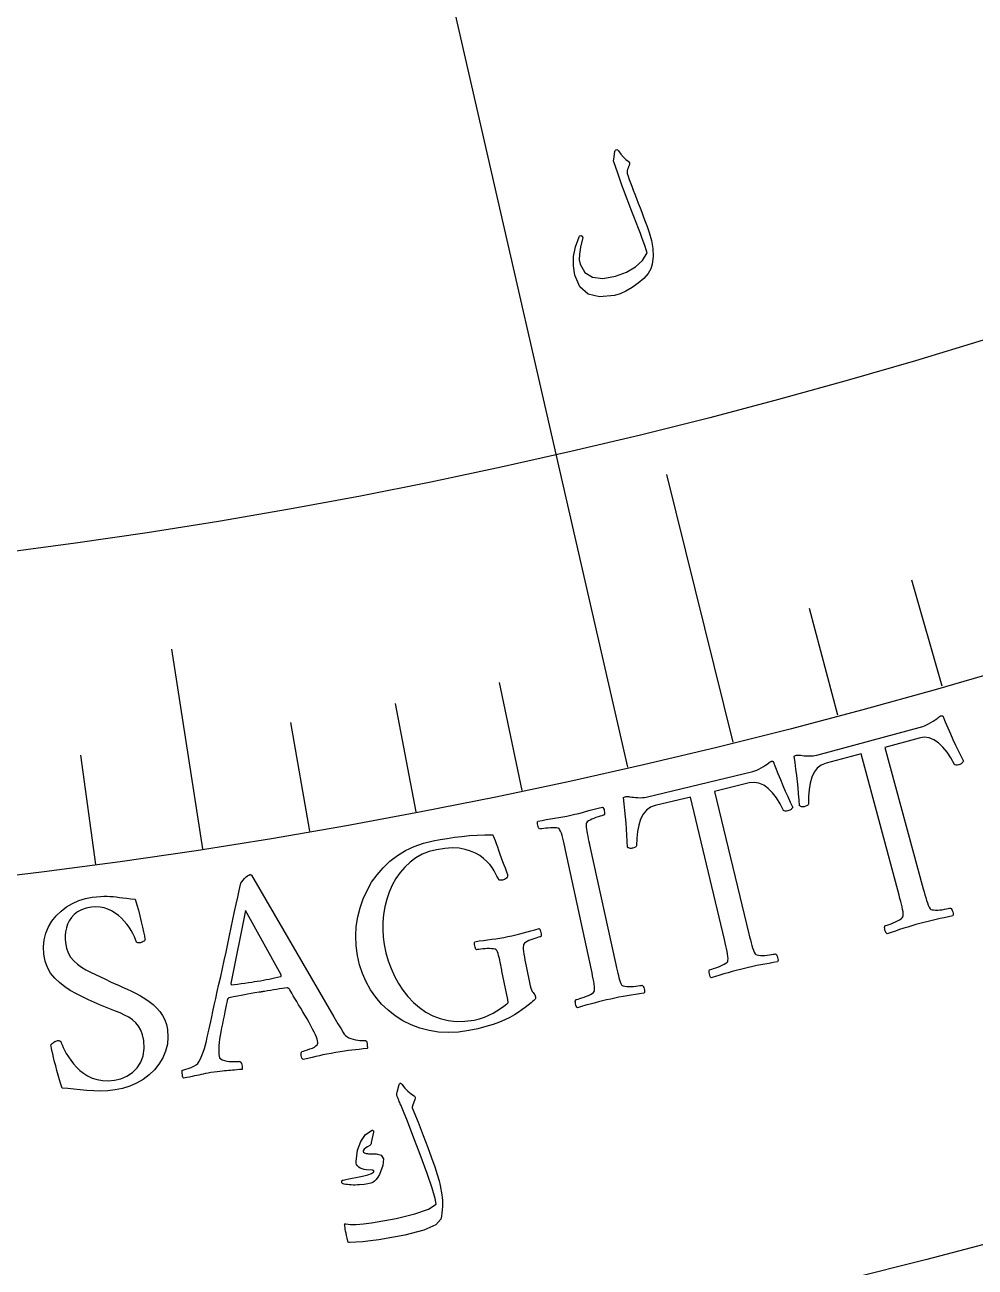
# Model space of a CAD drawing. Header units: millimetres. Extents: x -83 to 83, y -82 to 91.
# Drawn here: x 8.14 to 18.39, y -69.32 to -55.93 of the extents above; entities that cross this region are included whole.
import ezdxf

# ---------------------------------------------------------------- set-up
doc = ezdxf.new("R2010")
doc.units = ezdxf.units.MM
for name, color, linetype in [('CUT_OUTER', 1, 'Continuous'), ('ENGRAVE', 7, 'Continuous'), ('ENGRAVE_FINE', 8, 'Continuous'), ('TEXT', 5, 'Continuous')]:
    doc.layers.add(name, color=color, linetype=linetype)

msp = doc.modelspace()

# ---------------------------------------------------------------- linework, layer by layer
at = {"layer": 'CUT_OUTER'}
msp.add_arc((0, 0), 82.5, 179.648438, 0, dxfattribs=at)
at = {"layer": 'ENGRAVE'}
for points in [[(14.643, -63.932), (12.4327, -54.2819)], [(15.777, -63.6617), (15.0626, -60.7789)], [(10.063, -64.8109), (9.7289, -62.6587)]]:
    msp.add_lwpolyline(points, dxfattribs=at)
for radius in [80.85, 80.85, 78.6844, 74.6625, 74.6625, 71.4862, 65.5875, 65.5875, 62.1225]:
    msp.add_circle((0, 0), radius, dxfattribs=at)
at = {"layer": 'ENGRAVE_FINE'}
for points in [[(18.0292, -63.0608), (17.7026, -61.9186)], [(16.9059, -63.3712), (16.5996, -62.2234)], [(13.5042, -64.1822), (13.2596, -63.0197)], [(12.3611, -64.4121), (12.1372, -63.2454)], [(11.2139, -64.6217), (11.0108, -63.4512)], [(8.9089, -64.9796), (8.7475, -63.8026)]]:
    msp.add_lwpolyline(points, dxfattribs=at)
at = {"layer": 'TEXT'}
for points in [[(14.504, -57.2957), (14.5057, -57.2894), (14.5087, -57.2844), (14.5129, -57.2808), (14.5185, -57.2786), (14.5245, -57.2781), (14.5302, -57.28), (14.5355, -57.284), (14.5404, -57.2903), (14.5674, -57.3276), (14.5942, -57.3588), (14.6206, -57.3842), (14.6467, -57.4036), (14.6549, -57.4109), (14.6591, -57.4206), (14.6595, -57.4328), (14.656, -57.4474), (14.6533, -57.4547), (14.6507, -57.4617), (14.6482, -57.4685), (14.646, -57.4749), (14.6438, -57.481), (14.6418, -57.4866), (14.6399, -57.4916), (14.6381, -57.4962), (14.6352, -57.5043), (14.634, -57.5135), (14.6345, -57.5237), (14.6366, -57.535), (14.6467, -57.5656), (14.6581, -57.5989), (14.6709, -57.6349), (14.6852, -57.6735), (14.7007, -57.7148), (14.7174, -57.7588), (14.7352, -57.8055), (14.7542, -57.8549), (14.774, -57.904), (14.7922, -57.9502), (14.8088, -57.9936), (14.8239, -58.0342), (14.8376, -58.072), (14.85, -58.1071), (14.8611, -58.1395), (14.8709, -58.1693), (14.8962, -58.2583), (14.9106, -58.3452), (14.914, -58.4297), (14.9064, -58.512), (14.8915, -58.563), (14.8614, -58.6143), (14.8161, -58.6658), (14.7555, -58.7174), (14.6876, -58.7646), (14.622, -58.8021), (14.5588, -58.8302), (14.4981, -58.8486), (14.3389, -58.8653), (14.2147, -58.8344), (14.1254, -58.756), (14.0712, -58.6304), (14.0557, -58.5308), (14.0583, -58.4289), (14.0789, -58.3249), (14.1174, -58.2187), (14.1208, -58.2123), (14.1248, -58.2078), (14.1296, -58.2053), (14.1351, -58.2048), (14.1412, -58.2056), (14.1462, -58.2074), (14.15, -58.2102), (14.1526, -58.214), (14.1552, -58.2199), (14.1565, -58.226), (14.1563, -58.2321), (14.1547, -58.2384), (14.1329, -58.3294), (14.121, -58.4052), (14.119, -58.4659), (14.1271, -58.5115), (14.1807, -58.601), (14.2626, -58.6526), (14.3727, -58.6664), (14.5109, -58.6421), (14.63, -58.5984), (14.7263, -58.5418), (14.7997, -58.4722), (14.8502, -58.3899), (14.8408, -58.3587), (14.829, -58.3224), (14.8148, -58.2812), (14.7983, -58.2349), (14.7793, -58.1834), (14.7577, -58.1267), (14.7334, -58.0648), (14.7065, -57.9977), (14.6796, -57.9283), (14.6534, -57.8598), (14.628, -57.7924), (14.6034, -57.726), (14.5796, -57.6606), (14.5567, -57.5961), (14.5349, -57.5325), (14.514, -57.47), (14.4914, -57.4104), (14.4899, -57.4033), (14.4893, -57.3965), (14.4894, -57.39), (14.4903, -57.3837)], [(17.821, -63.4921), (17.8399, -63.4858), (17.8609, -63.4768), (17.884, -63.4651), (17.9092, -63.4508), (17.9335, -63.4359), (17.9543, -63.4225), (17.9714, -63.4104), (17.9848, -63.3998), (17.9943, -63.3914), (18.0024, -63.385), (18.009, -63.3806), (18.0141, -63.3783), (18.0189, -63.3774), (18.0243, -63.3771), (18.0302, -63.3775), (18.0367, -63.3785), (18.0638, -63.4443), (18.0911, -63.5087), (18.1187, -63.5719), (18.1465, -63.6337), (18.1746, -63.6942), (18.2029, -63.7534), (18.2315, -63.8114), (18.2604, -63.868), (18.2578, -63.8722), (18.2541, -63.8772), (18.2494, -63.8828), (18.2437, -63.8892), (18.2369, -63.8952), (18.229, -63.9), (18.2198, -63.9034), (18.2094, -63.9056), (18.1942, -63.9089), (18.1813, -63.9094), (18.171, -63.9072), (18.1631, -63.9023), (18.1245, -63.8328), (18.0829, -63.7711), (18.0383, -63.7173), (17.9908, -63.6713), (17.941, -63.6364), (17.8896, -63.6159), (17.8367, -63.6098), (17.7822, -63.6181), (17.4113, -63.7206), (17.827, -65.242), (17.8361, -65.275), (17.8451, -65.3068), (17.854, -65.3374), (17.8627, -65.3668), (17.8717, -65.3941), (17.8814, -65.4183), (17.8916, -65.4396), (17.9025, -65.4577), (17.9099, -65.4637), (17.9218, -65.468), (17.9382, -65.4707), (17.9592, -65.4717), (17.9826, -65.4714), (18.0062, -65.4699), (18.0302, -65.4673), (18.0546, -65.4636), (18.0771, -65.4595), (18.0959, -65.4559), (18.1108, -65.4526), (18.1219, -65.4499), (18.1281, -65.456), (18.1339, -65.4646), (18.1394, -65.4759), (18.1445, -65.4896), (18.1484, -65.5038), (18.1498, -65.5161), (18.1489, -65.5266), (18.1456, -65.5353), (18.0991, -65.545), (18.0536, -65.5546), (18.0091, -65.5641), (17.9656, -65.5734), (17.9224, -65.5831), (17.8787, -65.5935), (17.8347, -65.6045), (17.7902, -65.6163), (17.7469, -65.6283), (17.7034, -65.641), (17.6596, -65.6543), (17.6156, -65.6683), (17.5713, -65.6827), (17.5267, -65.6974), (17.4817, -65.7124), (17.4363, -65.7276), (17.4291, -65.7217), (17.423, -65.7131), (17.418, -65.7017), (17.4142, -65.6876), (17.4117, -65.6731), (17.4107, -65.6607), (17.4114, -65.6503), (17.4136, -65.6419), (17.4247, -65.6386), (17.4395, -65.6338), (17.458, -65.6273), (17.4802, -65.6193), (17.5039, -65.61), (17.5267, -65.5999), (17.5486, -65.589), (17.5697, -65.5773), (17.5878, -65.5657), (17.6005, -65.5551), (17.608, -65.5455), (17.6101, -65.537), (17.6103, -65.5158), (17.6084, -65.4923), (17.6045, -65.4666), (17.5985, -65.4384), (17.5912, -65.4086), (17.5834, -65.3777), (17.5751, -65.3457), (17.5663, -65.3126), (17.1566, -63.7896), (16.7787, -63.8901), (16.7275, -63.9105), (16.6849, -63.9425), (16.6509, -63.9861), (16.6256, -64.0414), (16.6076, -64.1051), (16.5957, -64.1742), (16.59, -64.2487), (16.5905, -64.3285), (16.5862, -64.3368), (16.5783, -64.3439), (16.567, -64.3499), (16.5521, -64.3547), (16.5422, -64.3581), (16.5328, -64.3597), (16.524, -64.3595), (16.5158, -64.3575), (16.5083, -64.3547), (16.5019, -64.3521), (16.4965, -64.3496), (16.4922, -64.3472), (16.4884, -64.2838), (16.4835, -64.2195), (16.4776, -64.1542), (16.4706, -64.0879), (16.4628, -64.0207), (16.4542, -63.9524), (16.445, -63.883), (16.435, -63.8126), (16.4423, -63.8082), (16.4506, -63.8049), (16.4601, -63.8028), (16.4706, -63.8018), (16.4812, -63.8016), (16.4906, -63.8019), (16.499, -63.8027), (16.5064, -63.804), (16.5229, -63.8064), (16.5422, -63.8082), (16.5645, -63.8095), (16.5896, -63.8102), (16.615, -63.81), (16.6384, -63.8086), (16.6596, -63.8058), (16.6786, -63.8017)], [(15.9912, -63.9775), (16.0103, -63.9717), (16.0315, -63.9633), (16.0549, -63.9523), (16.0805, -63.9388), (16.1053, -63.9246), (16.1264, -63.9117), (16.1438, -63.9002), (16.1576, -63.8899), (16.1673, -63.8818), (16.1755, -63.8756), (16.1823, -63.8714), (16.1875, -63.8693), (16.1923, -63.8685), (16.1976, -63.8684), (16.2036, -63.8689), (16.2101, -63.8701), (16.2352, -63.9366), (16.2607, -64.0018), (16.2865, -64.0657), (16.3125, -64.1284), (16.3388, -64.1897), (16.3655, -64.2497), (16.3924, -64.3084), (16.4196, -64.3658), (16.4168, -64.37), (16.413, -64.3748), (16.4082, -64.3803), (16.4023, -64.3865), (16.3954, -64.3924), (16.3873, -64.3969), (16.378, -64.4001), (16.3676, -64.4019), (16.3522, -64.4048), (16.3394, -64.405), (16.3291, -64.4025), (16.3213, -64.3973), (16.2847, -64.3267), (16.2449, -64.2639), (16.2019, -64.2088), (16.1557, -64.1615), (16.1069, -64.1252), (16.0562, -64.1032), (16.0035, -64.0956), (15.9488, -64.1023), (15.575, -64.1941), (15.9469, -65.7268), (15.9551, -65.76), (15.9632, -65.7921), (15.9712, -65.823), (15.9791, -65.8526), (15.9873, -65.8801), (15.9962, -65.9047), (16.0058, -65.9262), (16.0162, -65.9446), (16.0234, -65.9508), (16.0352, -65.9555), (16.0516, -65.9586), (16.0725, -65.9603), (16.0959, -65.9606), (16.1196, -65.9598), (16.1436, -65.9579), (16.168, -65.9548), (16.1907, -65.9514), (16.2096, -65.9483), (16.2246, -65.9455), (16.2358, -65.9431), (16.2418, -65.9494), (16.2473, -65.9582), (16.2525, -65.9695), (16.2572, -65.9835), (16.2607, -65.9977), (16.2617, -66.0101), (16.2605, -66.0206), (16.257, -66.0292), (16.2102, -66.0375), (16.1644, -66.0458), (16.1197, -66.054), (16.0759, -66.0621), (16.0325, -66.0705), (15.9886, -66.0796), (15.9442, -66.0894), (15.8994, -66.0999), (15.8558, -66.1107), (15.8119, -66.1221), (15.7678, -66.1342), (15.7234, -66.1469), (15.6787, -66.16), (15.6337, -66.1734), (15.5883, -66.1871), (15.5425, -66.201), (15.5354, -66.1949), (15.5296, -66.1861), (15.5249, -66.1746), (15.5215, -66.1604), (15.5194, -66.1458), (15.5188, -66.1334), (15.5198, -66.123), (15.5222, -66.1147), (15.5334, -66.1117), (15.5484, -66.1073), (15.5671, -66.1014), (15.5895, -66.094), (15.6134, -66.0854), (15.6364, -66.076), (15.6587, -66.0657), (15.6802, -66.0546), (15.6985, -66.0435), (15.7116, -66.0333), (15.7193, -66.024), (15.7217, -66.0155), (15.7225, -65.9943), (15.7213, -65.9708), (15.7181, -65.9449), (15.7128, -65.9166), (15.7064, -65.8866), (15.6995, -65.8555), (15.6921, -65.8233), (15.6843, -65.79), (15.3185, -64.2558), (14.9379, -64.3454), (14.8861, -64.3643), (14.8426, -64.395), (14.8074, -64.4377), (14.7805, -64.4922), (14.7606, -64.5554), (14.7468, -64.6242), (14.739, -64.6984), (14.7371, -64.7782), (14.7326, -64.7863), (14.7246, -64.7932), (14.713, -64.7989), (14.698, -64.8033), (14.688, -64.8064), (14.6786, -64.8077), (14.6698, -64.8073), (14.6616, -64.8051), (14.6542, -64.8021), (14.6479, -64.7993), (14.6426, -64.7966), (14.6383, -64.7941), (14.6364, -64.7306), (14.6334, -64.6662), (14.6293, -64.6007), (14.6243, -64.5343), (14.6183, -64.4668), (14.6117, -64.3983), (14.6045, -64.3287), (14.5966, -64.258), (14.604, -64.2538), (14.6124, -64.2508), (14.6219, -64.2489), (14.6325, -64.2483), (14.643, -64.2484), (14.6525, -64.249), (14.6608, -64.25), (14.6681, -64.2515), (14.6846, -64.2543), (14.7039, -64.2567), (14.7261, -64.2586), (14.7511, -64.2601), (14.7766, -64.2607), (14.7999, -64.2599), (14.8212, -64.2577), (14.8404, -64.2542)], [(14.0268, -64.4497), (14.0703, -64.4399), (14.1132, -64.4296), (14.1553, -64.4188), (14.1968, -64.4076), (14.2384, -64.396), (14.2809, -64.3845), (14.3245, -64.3729), (14.369, -64.3612), (14.3758, -64.3674), (14.3815, -64.3763), (14.386, -64.3879), (14.3893, -64.4021), (14.3912, -64.4167), (14.3917, -64.4292), (14.3908, -64.4395), (14.3883, -64.4478), (14.3774, -64.4505), (14.3628, -64.4547), (14.3446, -64.4603), (14.3227, -64.4673), (14.2995, -64.4752), (14.2771, -64.4835), (14.2555, -64.4922), (14.2349, -64.5013), (14.2171, -64.5107), (14.2041, -64.5202), (14.1959, -64.5299), (14.1925, -64.5398), (14.1921, -64.5573), (14.1932, -64.577), (14.1957, -64.5987), (14.1996, -64.6226), (14.2045, -64.648), (14.2098, -64.6746), (14.2156, -64.7023), (14.2219, -64.7312), (14.2229, -64.7358), (14.2239, -64.7404), (14.2249, -64.7451), (14.2259, -64.7497), (14.227, -64.7544), (14.228, -64.759), (14.229, -64.7636), (14.23, -64.7683), (14.5134, -66.0581), (14.5144, -66.0628), (14.5155, -66.0674), (14.5165, -66.072), (14.5175, -66.0767), (14.5185, -66.0813), (14.5195, -66.086), (14.5205, -66.0906), (14.5216, -66.0952), (14.528, -66.1239), (14.5343, -66.1512), (14.5405, -66.1771), (14.5466, -66.2016), (14.5529, -66.2242), (14.5597, -66.2445), (14.567, -66.2625), (14.5748, -66.2781), (14.5819, -66.2844), (14.5936, -66.2894), (14.6099, -66.2929), (14.6308, -66.295), (14.6542, -66.2958), (14.6782, -66.2954), (14.7028, -66.2939), (14.728, -66.2913), (14.7514, -66.2882), (14.7708, -66.2854), (14.7862, -66.2829), (14.7975, -66.2806), (14.8033, -66.2871), (14.8087, -66.296), (14.8136, -66.3075), (14.8181, -66.3215), (14.8212, -66.3358), (14.822, -66.3482), (14.8206, -66.3587), (14.8168, -66.3672), (14.7699, -66.3745), (14.7239, -66.3818), (14.679, -66.389), (14.6351, -66.3962), (14.5915, -66.4036), (14.5474, -66.4118), (14.5028, -66.4206), (14.4578, -66.4301), (14.4139, -66.44), (14.3698, -66.4504), (14.3255, -66.4615), (14.2808, -66.4733), (14.2358, -66.4854), (14.1905, -66.4979), (14.1448, -66.5105), (14.0988, -66.5234), (14.0919, -66.5172), (14.0862, -66.5083), (14.0818, -66.4967), (14.0787, -66.4824), (14.0769, -66.4678), (14.0766, -66.4553), (14.0778, -66.4449), (14.0804, -66.4367), (14.0917, -66.434), (14.1067, -66.4299), (14.1255, -66.4244), (14.1481, -66.4174), (14.1722, -66.4094), (14.1954, -66.4005), (14.2179, -66.3907), (14.2396, -66.3801), (14.2582, -66.3694), (14.2715, -66.3595), (14.2794, -66.3503), (14.2819, -66.3418), (14.2832, -66.3207), (14.2825, -66.2972), (14.2799, -66.2712), (14.2753, -66.2428), (14.2695, -66.2127), (14.2633, -66.1814), (14.2566, -66.1491), (14.2495, -66.1156), (13.9712, -64.8246), (13.9639, -64.791), (13.9566, -64.7585), (13.9493, -64.727), (13.942, -64.6964), (13.9344, -64.668), (13.9261, -64.6428), (13.9171, -64.6207), (13.9074, -64.6019), (13.9014, -64.594), (13.8906, -64.5885), (13.8749, -64.5852), (13.8543, -64.5841), (13.8311, -64.5845), (13.8074, -64.5856), (13.7833, -64.5875), (13.7588, -64.59), (13.736, -64.5927), (13.7171, -64.5952), (13.7021, -64.5975), (13.691, -64.5995), (13.6854, -64.593), (13.6802, -64.584), (13.6755, -64.5724), (13.6712, -64.5584), (13.6683, -64.544), (13.6675, -64.5316), (13.669, -64.5212), (13.6726, -64.5128), (13.7183, -64.5048), (13.7636, -64.4971), (13.8085, -64.4896), (13.8531, -64.4823), (13.8973, -64.475), (13.9409, -64.4671), (13.9841, -64.4586), (14.0268, -64.4497)], [(13.2862, -66.1285), (13.2853, -66.1239), (13.2843, -66.1192), (13.2834, -66.1145), (13.2825, -66.1099), (13.2815, -66.1052), (13.2806, -66.1006), (13.2797, -66.0959), (13.2787, -66.0913), (13.2728, -66.0625), (13.267, -66.0351), (13.2613, -66.0091), (13.2556, -65.9844), (13.2498, -65.9617), (13.2433, -65.9413), (13.2364, -65.9232), (13.2289, -65.9074), (13.223, -65.8995), (13.212, -65.8935), (13.196, -65.8895), (13.175, -65.8876), (13.1514, -65.887), (13.1275, -65.8874), (13.1034, -65.8885), (13.079, -65.8905), (13.0565, -65.8929), (13.0377, -65.8951), (13.0227, -65.8971), (13.0115, -65.8991), (13.0059, -65.8925), (13.0008, -65.8834), (12.9962, -65.8718), (12.9921, -65.8577), (12.9894, -65.8433), (12.9888, -65.8309), (12.9905, -65.8205), (12.9944, -65.8121), (13.0407, -65.8047), (13.0863, -65.7979), (13.1313, -65.7915), (13.1755, -65.7857), (13.2193, -65.7798), (13.263, -65.773), (13.3065, -65.7654), (13.3498, -65.757), (13.3939, -65.7477), (13.4364, -65.7378), (13.4774, -65.7274), (13.5169, -65.7164), (13.5565, -65.7052), (13.598, -65.694), (13.6412, -65.6828), (13.6863, -65.6717), (13.6931, -65.6779), (13.6987, -65.6869), (13.7031, -65.6985), (13.7061, -65.7128), (13.7079, -65.7274), (13.7082, -65.7399), (13.707, -65.7502), (13.7044, -65.7585), (13.6934, -65.761), (13.6791, -65.7649), (13.6615, -65.7701), (13.6405, -65.7766), (13.6182, -65.784), (13.5969, -65.7921), (13.5765, -65.8007), (13.5571, -65.81), (13.5403, -65.8196), (13.528, -65.8293), (13.5202, -65.8391), (13.5168, -65.849), (13.5154, -65.8701), (13.5158, -65.8937), (13.5182, -65.9196), (13.5226, -65.948), (13.528, -65.9782), (13.534, -66.0096), (13.5403, -66.042), (13.5471, -66.0756), (13.591, -66.2896), (13.5967, -66.3127), (13.6038, -66.3323), (13.6122, -66.3483), (13.6218, -66.3609), (13.6312, -66.3719), (13.6386, -66.3833), (13.6441, -66.3951), (13.6476, -66.4073), (13.6483, -66.4134), (13.6477, -66.4194), (13.6458, -66.4253), (13.6427, -66.431), (13.6372, -66.4377), (13.6281, -66.4469), (13.6154, -66.4584), (13.5991, -66.4722), (13.5686, -66.4964), (13.5356, -66.5215), (13.5001, -66.5475), (13.4621, -66.5744), (13.4199, -66.6015), (13.3719, -66.6281), (13.3181, -66.6542), (13.2585, -66.6798), (13.191, -66.7045), (13.1137, -66.7278), (13.0265, -66.7498), (12.9295, -66.7702), (12.8179, -66.7866), (12.7092, -66.792), (12.6033, -66.7863), (12.5003, -66.7698), (12.4013, -66.7433), (12.3076, -66.7081), (12.219, -66.6642), (12.1357, -66.6117), (12.0585, -66.5515), (11.9883, -66.4847), (11.9252, -66.4114), (11.869, -66.3316), (11.8207, -66.2462), (11.7811, -66.1562), (11.7502, -66.0617), (11.7279, -65.9627), (11.7138, -65.8559), (11.7097, -65.7508), (11.7157, -65.6473), (11.7315, -65.5454), (11.7566, -65.4463), (11.7899, -65.3511), (11.8315, -65.2598), (11.8814, -65.1724), (11.9392, -65.0903), (12.0046, -65.0149), (12.0777, -64.9464), (12.1584, -64.8845), (12.2459, -64.8306), (12.3397, -64.7862), (12.4398, -64.751), (12.5461, -64.7251), (12.6201, -64.7116), (12.6961, -64.6991), (12.7741, -64.6878), (12.8541, -64.6776), (12.9357, -64.6694), (13.0185, -64.6641), (13.1025, -64.6617), (13.1877, -64.6621), (13.1891, -64.666), (13.1936, -64.6775), (13.2009, -64.6967), (13.2113, -64.7236), (13.2235, -64.7556), (13.2364, -64.7903), (13.2501, -64.8278), (13.2645, -64.8678), (13.2791, -64.9083), (13.293, -64.9469), (13.3064, -64.9835), (13.3192, -65.0183), (13.3303, -65.0486), (13.3386, -65.0721), (13.3441, -65.0886), (13.3467, -65.0983), (13.348, -65.1045), (13.3462, -65.1113), (13.3414, -65.1188), (13.3335, -65.1269), (13.3237, -65.1345), (13.3132, -65.1407), (13.302, -65.1454), (13.2901, -65.1487), (13.2796, -65.1502), (13.2697, -65.1504), (13.2603, -65.1493), (13.2515, -65.1468), (13.2434, -65.1283), (13.2323, -65.1055), (13.2181, -65.0785), (13.201, -65.0472), (13.1799, -65.0139), (13.1541, -64.9808), (13.1236, -64.9478), (13.0884, -64.9149), (13.0478, -64.8842), (13.0012, -64.8577), (12.9485, -64.8355), (12.8898, -64.8174), (12.8241, -64.8057), (12.7508, -64.8025), (12.6696, -64.8079), (12.5806, -64.8217), (12.5012, -64.842), (12.4274, -64.871), (12.3591, -64.9087), (12.2964, -64.9552), (12.2395, -65.0088), (12.1884, -65.0681), (12.1433, -65.1332), (12.1041, -65.2039), (12.071, -65.2787), (12.0442, -65.3559), (12.0237, -65.4355), (12.0095, -65.5176), (12.0017, -65.6004), (12.0002, -65.6823), (12.0052, -65.7632), (12.0164, -65.8431), (12.0356, -65.931), (12.0606, -66.0169), (12.0915, -66.101), (12.1283, -66.1832), (12.1709, -66.2618), (12.219, -66.3352), (12.2727, -66.4033), (12.3319, -66.4661), (12.3965, -66.5221), (12.4661, -66.5699), (12.5407, -66.6095), (12.6204, -66.6408), (12.7049, -66.6621), (12.7939, -66.6718), (12.8874, -66.6698), (12.9854, -66.6561), (13.0428, -66.6428), (13.0961, -66.626), (13.1453, -66.6057), (13.1903, -66.582), (13.2317, -66.5567), (13.2701, -66.5318), (13.3055, -66.5073), (13.338, -66.4831), (13.3442, -66.4783), (13.3486, -66.4733), (13.3511, -66.4681), (13.3517, -66.4626), (13.3512, -66.4567), (13.3505, -66.4503), (13.3494, -66.4434), (13.348, -66.4359)], [(10.1195, -66.7987), (10.1207, -66.7936), (10.1241, -66.7784), (10.1298, -66.753), (10.1377, -66.7174), (10.1475, -66.6732), (10.1588, -66.6217), (10.1715, -66.563), (10.1857, -66.4971), (10.2012, -66.4255), (10.2179, -66.35), (10.2356, -66.2704), (10.2544, -66.1869), (10.2738, -66.1008), (10.2931, -66.0134), (10.3123, -65.9249), (10.3314, -65.8351), (10.3503, -65.7457), (10.3689, -65.6581), (10.387, -65.5724), (10.4048, -65.4885), (10.4218, -65.408), (10.4378, -65.3325), (10.4528, -65.262), (10.4667, -65.1964), (10.4726, -65.1822), (10.482, -65.1667), (10.4949, -65.1498), (10.5112, -65.1315), (10.5284, -65.1147), (10.5438, -65.1022), (10.5573, -65.094), (10.5689, -65.0901), (10.5717, -65.0897), (10.5739, -65.0897), (10.5756, -65.0899), (10.5768, -65.0904), (10.578, -65.0911), (10.5798, -65.0919), (10.5822, -65.0928), (10.5852, -65.0938), (11.474, -66.6212), (11.5185, -66.6962), (11.5523, -66.7523), (11.575, -66.7893), (11.5868, -66.8074), (11.5994, -66.8222), (11.6155, -66.8353), (11.6352, -66.8466), (11.6584, -66.856), (11.6832, -66.8636), (11.7077, -66.8695), (11.7319, -66.8736), (11.7558, -66.8759), (11.7773, -66.877), (11.7945, -66.8775), (11.8074, -66.8774), (11.8158, -66.8766), (11.8227, -66.8845), (11.828, -66.8949), (11.8317, -66.9078), (11.8338, -66.9233), (11.8348, -66.9382), (11.8353, -66.9499), (11.8351, -66.9583), (11.8344, -66.9633), (11.7894, -66.9682), (11.7468, -66.9727), (11.7067, -66.9771), (11.6689, -66.9811), (11.6305, -66.9857), (11.5888, -66.9914), (11.5436, -66.9983), (11.4949, -67.0064), (11.4437, -67.0155), (11.3971, -67.0243), (11.3551, -67.0329), (11.3178, -67.0414), (11.2805, -67.0501), (11.2387, -67.0599), (11.1924, -67.0705), (11.1416, -67.0821), (11.1349, -67.0756), (11.1297, -67.0664), (11.1258, -67.0546), (11.1233, -67.0402), (11.1224, -67.0255), (11.1232, -67.0129), (11.1258, -67.0024), (11.1302, -66.9941), (11.1462, -66.9907), (11.166, -66.9853), (11.1894, -66.9779), (11.2165, -66.9685), (11.243, -66.9579), (11.2647, -66.9471), (11.2814, -66.9362), (11.2933, -66.925), (11.2976, -66.9167), (11.2998, -66.9063), (11.3002, -66.8938), (11.2985, -66.8792), (11.2944, -66.8629), (11.287, -66.8422), (11.2762, -66.817), (11.262, -66.7874), (11.2453, -66.7546), (11.2268, -66.7199), (11.2067, -66.6832), (11.1848, -66.6446), (11.1621, -66.6054), (11.1396, -66.5667), (11.1171, -66.5286), (11.0948, -66.4911), (11.0735, -66.4555), (11.0542, -66.4232), (11.0369, -66.3942), (11.0215, -66.3685), (11.0089, -66.3474), (10.9999, -66.3324), (10.9945, -66.3233), (10.9927, -66.3203), (10.9922, -66.32), (10.9908, -66.319), (10.9886, -66.3174), (10.9854, -66.3151), (10.9818, -66.3129), (10.9784, -66.3114), (10.9751, -66.3108), (10.9719, -66.3109), (10.9469, -66.3136), (10.9193, -66.3172), (10.889, -66.3215), (10.8561, -66.3267), (10.8224, -66.3323), (10.7899, -66.3376), (10.7585, -66.3426), (10.7283, -66.3475), (10.7205, -66.3488), (10.7127, -66.3501), (10.7049, -66.3513), (10.6971, -66.3526), (10.6895, -66.3538), (10.6823, -66.355), (10.6755, -66.3561), (10.6691, -66.3571), (10.6241, -66.3644), (10.5826, -66.3713), (10.5447, -66.3779), (10.5103, -66.384), (10.4753, -66.3907), (10.4358, -66.3986), (10.3917, -66.4078), (10.343, -66.4183), (10.3413, -66.4189), (10.3393, -66.4201), (10.337, -66.4219), (10.3344, -66.4245), (10.332, -66.4269), (10.3303, -66.4287), (10.3292, -66.4298), (10.3289, -66.4301), (10.328, -66.4343), (10.3255, -66.4467), (10.3212, -66.4674), (10.3152, -66.4963), (10.308, -66.531), (10.3, -66.5688), (10.2913, -66.6097), (10.2819, -66.6537), (10.2724, -66.6985), (10.2638, -66.7418), (10.2558, -66.7836), (10.2487, -66.8238), (10.2416, -66.8634), (10.2365, -66.8994), (10.2335, -66.9319), (10.2326, -66.9609), (10.2331, -66.9866), (10.234, -67.0095), (10.2356, -67.0295), (10.2377, -67.0466), (10.2432, -67.0625), (10.2546, -67.0756), (10.2718, -67.0861), (10.2949, -67.0939), (10.321, -67.0994), (10.3472, -67.1031), (10.3735, -67.1049), (10.3999, -67.1049), (10.4239, -67.104), (10.4428, -67.1031), (10.4567, -67.1021), (10.4655, -67.1011), (10.4692, -67.1055), (10.473, -67.1132), (10.477, -67.1243), (10.4811, -67.1388), (10.4845, -67.154), (10.4863, -67.1672), (10.4867, -67.1785), (10.4855, -67.1878), (10.4563, -67.1907), (10.4294, -67.1933), (10.4045, -67.1956), (10.3819, -67.1975), (10.3604, -67.1992), (10.3388, -67.2009), (10.3172, -67.2026), (10.2957, -67.2043), (10.2725, -67.2065), (10.246, -67.2095), (10.2162, -67.2134), (10.1831, -67.2183), (10.1498, -67.2235), (10.1193, -67.2287), (10.0916, -67.2339), (10.0667, -67.239), (10.0432, -67.2441), (10.0198, -67.2492), (9.9963, -67.2543), (9.9728, -67.2594), (9.9478, -67.2647), (9.9196, -67.2705), (9.8882, -67.2767), (9.8537, -67.2833), (9.8502, -67.279), (9.847, -67.2711), (9.8442, -67.2598), (9.8416, -67.2451), (9.8397, -67.2297), (9.839, -67.2163), (9.8394, -67.2049), (9.8408, -67.1956), (9.8574, -67.1923), (9.8786, -67.1865), (9.9045, -67.1782), (9.935, -67.1673), (9.9649, -67.1546), (9.9887, -67.1406), (10.0064, -67.1252), (10.0182, -67.1086), (10.0363, -67.0745), (10.0525, -67.039), (10.0665, -67.0019), (10.0785, -66.9634), (10.0893, -66.9236), (10.0998, -66.8829), (10.1098, -66.8413), (10.1195, -66.7987)], [(8.8699, -65.3337), (8.9156, -65.3282), (8.9574, -65.3245), (8.9954, -65.3228), (9.0295, -65.323), (9.062, -65.3246), (9.095, -65.3271), (9.1285, -65.3305), (9.1626, -65.3349), (9.199, -65.3397), (9.2395, -65.3448), (9.2842, -65.3501), (9.3331, -65.3555), (9.3504, -65.4143), (9.3669, -65.4742), (9.3826, -65.5353), (9.3975, -65.5974), (9.4109, -65.6562), (9.4223, -65.7071), (9.4315, -65.75), (9.4386, -65.7851), (9.4394, -65.7925), (9.4367, -65.7994), (9.4303, -65.8058), (9.4203, -65.8117), (9.409, -65.8168), (9.3987, -65.8208), (9.3895, -65.8236), (9.3812, -65.8253), (9.3709, -65.826), (9.3614, -65.8249), (9.353, -65.8221), (9.3454, -65.8176), (9.3366, -65.7889), (9.3244, -65.7582), (9.3087, -65.7256), (9.2897, -65.6911), (9.2675, -65.6563), (9.2426, -65.6226), (9.215, -65.5901), (9.1846, -65.5588), (9.1517, -65.5298), (9.1165, -65.504), (9.0791, -65.4815), (9.0394, -65.4623), (8.9977, -65.4478), (8.9544, -65.4392), (8.9093, -65.4367), (8.8625, -65.4402), (8.8047, -65.4514), (8.7543, -65.4683), (8.7114, -65.491), (8.6758, -65.5195), (8.6466, -65.5521), (8.6228, -65.5872), (8.6045, -65.6247), (8.5915, -65.6647), (8.5831, -65.7056), (8.5785, -65.7455), (8.5777, -65.7845), (8.5807, -65.8226), (8.5923, -65.8808), (8.6112, -65.9328), (8.6374, -65.9787), (8.6709, -66.0184), (8.71, -66.0536), (8.7532, -66.0859), (8.8003, -66.1151), (8.8515, -66.1415), (8.9048, -66.1665), (8.9583, -66.1918), (9.0122, -66.2174), (9.0664, -66.2434), (9.108, -66.2623), (9.1518, -66.282), (9.1977, -66.3026), (9.2457, -66.3241), (9.2946, -66.3469), (9.3429, -66.3713), (9.3907, -66.3973), (9.438, -66.425), (9.4833, -66.455), (9.5251, -66.4881), (9.5634, -66.5243), (9.5982, -66.5636), (9.6281, -66.6064), (9.6518, -66.6531), (9.6693, -66.7036), (9.6806, -66.7581), (9.6865, -66.8395), (9.6801, -66.9178), (9.6613, -66.9928), (9.6302, -67.0645), (9.5889, -67.1316), (9.5399, -67.1926), (9.483, -67.2474), (9.4183, -67.2961), (9.348, -67.3374), (9.2742, -67.3701), (9.1969, -67.3941), (9.1163, -67.4096), (9.0391, -67.4178), (8.9627, -67.4214), (8.8871, -67.4204), (8.8124, -67.4149), (8.7401, -67.4075), (8.6717, -67.4012), (8.6074, -67.3958), (8.547, -67.3915), (8.5319, -67.3464), (8.5173, -67.2996), (8.503, -67.2511), (8.4891, -67.201), (8.4761, -67.1515), (8.4642, -67.1051), (8.4536, -67.0618), (8.4441, -67.0215), (8.4362, -66.9864), (8.4302, -66.9586), (8.4261, -66.9382), (8.4239, -66.9251), (8.4311, -66.9165), (8.439, -66.9084), (8.4475, -66.9009), (8.4567, -66.8938), (8.4664, -66.8877), (8.4765, -66.8829), (8.4869, -66.8795), (8.4978, -66.8774), (8.5108, -66.8776), (8.5214, -66.8816), (8.5298, -66.8895), (8.5359, -66.9013), (8.545, -66.9246), (8.5571, -66.9517), (8.5724, -66.9826), (8.5907, -67.0172), (8.6124, -67.0539), (8.6378, -67.0906), (8.6668, -67.1275), (8.6994, -67.1645), (8.7359, -67.1996), (8.7763, -67.2307), (8.8206, -67.258), (8.8689, -67.2813), (8.9216, -67.2988), (8.9791, -67.3086), (9.0414, -67.3107), (9.1086, -67.3052), (9.1797, -67.2892), (9.2443, -67.2615), (9.3025, -67.222), (9.3541, -67.1708), (9.3948, -67.1096), (9.4203, -67.0404), (9.4304, -66.9631), (9.4254, -66.8778), (9.4132, -66.8175), (9.3948, -66.7653), (9.3701, -66.7212), (9.3392, -66.6852), (9.3032, -66.6547), (9.2632, -66.627), (9.2193, -66.6024), (9.1715, -66.5806), (9.1208, -66.56), (9.0682, -66.5388), (9.0138, -66.517), (8.9576, -66.4947), (8.8945, -66.4671), (8.8304, -66.4378), (8.765, -66.4068), (8.6986, -66.3742), (8.6337, -66.3384), (8.5734, -66.2982), (8.5175, -66.2536), (8.466, -66.2047), (8.4217, -66.1503), (8.3874, -66.0894), (8.3629, -66.0221), (8.3482, -65.9483), (8.3435, -65.8686), (8.3501, -65.7928), (8.368, -65.721), (8.3971, -65.6532), (8.4353, -65.5903), (8.4807, -65.5334), (8.5333, -65.4826), (8.593, -65.4378), (8.6578, -65.3999), (8.7255, -65.3699), (8.7962, -65.3478), (8.8699, -65.3337)], [(10.5211, -65.4763), (10.3637, -66.2644), (10.3639, -66.2648), (10.3643, -66.2659), (10.3651, -66.2678), (10.3662, -66.2704), (10.3675, -66.273), (10.3689, -66.2748), (10.3704, -66.2758), (10.3719, -66.276), (10.4032, -66.2726), (10.4373, -66.2685), (10.4744, -66.2638), (10.5143, -66.2583), (10.5536, -66.2528), (10.5888, -66.2477), (10.6199, -66.243), (10.6468, -66.2388), (10.6817, -66.233), (10.7148, -66.227), (10.746, -66.2209), (10.7755, -66.2148), (10.8047, -66.2084), (10.8352, -66.2018), (10.8672, -66.195), (10.9004, -66.1879), (10.9032, -66.1869), (10.9052, -66.1851), (10.9064, -66.1824), (10.9069, -66.1788), (10.907, -66.1753), (10.9071, -66.1727), (10.9072, -66.1712), (10.9072, -66.1707)], [(12.2102, -67.3521), (12.2253, -67.3717), (12.2407, -67.39), (12.2563, -67.4072), (12.2723, -67.4231), (12.2886, -67.4377), (12.3056, -67.4511), (12.323, -67.4632), (12.341, -67.4741), (12.3484, -67.4807), (12.352, -67.4892), (12.3519, -67.4998), (12.348, -67.5124), (12.3233, -67.5794), (12.321, -67.5866), (12.3196, -67.5926), (12.3189, -67.5974), (12.319, -67.601), (12.3816, -67.7585), (12.4372, -67.901), (12.4857, -68.0285), (12.5272, -68.141), (12.5615, -68.2384), (12.5883, -68.3206), (12.6077, -68.3877), (12.6196, -68.4396), (12.6378, -68.5384), (12.6418, -68.57), (12.6443, -68.602), (12.6453, -68.6345), (12.6449, -68.6673), (12.6428, -68.7006), (12.6389, -68.7343), (12.6333, -68.7685), (12.6259, -68.8031), (12.5737, -68.862), (12.4451, -68.9188), (12.24, -68.9731), (11.9585, -69.0242), (11.8699, -69.0363), (11.7875, -69.0452), (11.7114, -69.0509), (11.6416, -69.0534), (11.6349, -69.0518), (11.6298, -69.0486), (11.6263, -69.0439), (11.6243, -69.0376), (11.6173, -69.0069), (11.6111, -68.979), (11.6057, -68.9538), (11.6012, -68.9313), (11.5975, -68.9113), (11.5946, -68.8935), (11.5924, -68.8779), (11.591, -68.8645), (11.5906, -68.8569), (11.5926, -68.8523), (11.5969, -68.8506), (11.6035, -68.852), (11.6532, -68.8583), (11.716, -68.8584), (11.7919, -68.8523), (11.8807, -68.84), (12.1444, -68.7939), (12.3484, -68.7447), (12.4926, -68.693), (12.5771, -68.6391), (12.5657, -68.5778), (12.5328, -68.4686), (12.4785, -68.3115), (12.4029, -68.1064), (12.3257, -67.9014), (12.2668, -67.7464), (12.2261, -67.6414), (12.2035, -67.5865), (12.1968, -67.5716), (12.1906, -67.5576), (12.1847, -67.5446), (12.1794, -67.5326), (12.1744, -67.5216), (12.17, -67.5119), (12.166, -67.5034), (12.1625, -67.4961), (12.156, -67.4799), (12.1527, -67.464), (12.1524, -67.4483), (12.1552, -67.4328), (12.1791, -67.3494), (12.1812, -67.3437), (12.1839, -67.3397), (12.1872, -67.3374), (12.1911, -67.3368), (12.1963, -67.3386), (12.2012, -67.3417), (12.2059, -67.3462), (12.2102, -67.3521)], [(11.8854, -67.8429), (11.8892, -67.8428), (11.8927, -67.8437), (11.8959, -67.8458), (11.8988, -67.8489), (11.9001, -67.8519), (11.9009, -67.8553), (11.9013, -67.859), (11.9013, -67.863), (11.878, -67.9774), (11.8748, -67.9891), (11.8709, -67.9984), (11.8663, -68.0052), (11.861, -68.0095), (11.8371, -68.021), (11.8174, -68.0342), (11.8018, -68.049), (11.7903, -68.0654), (11.7888, -68.0732), (11.7939, -68.0804), (11.8056, -68.0869), (11.8239, -68.0929), (11.8358, -68.0948), (11.848, -68.0965), (11.8606, -68.0978), (11.8735, -68.0988), (11.8868, -68.0995), (11.9007, -68.0998), (11.9152, -68.0997), (11.9303, -68.0993), (11.9849, -68.1117), (12.0089, -68.1526), (12.0022, -68.222), (11.9648, -68.32), (11.9476, -68.3502), (11.9298, -68.3745), (11.9115, -68.3929), (11.8927, -68.4054), (11.8711, -68.4139), (11.8405, -68.4212), (11.8009, -68.4271), (11.7522, -68.4317), (11.7273, -68.4335), (11.7034, -68.4344), (11.6808, -68.4342), (11.6592, -68.4331), (11.6388, -68.4314), (11.6197, -68.4294), (11.6019, -68.4272), (11.5853, -68.4249), (11.5747, -68.4211), (11.5668, -68.416), (11.5614, -68.4098), (11.5588, -68.4023), (11.5587, -68.3942), (11.5615, -68.3878), (11.5672, -68.3834), (11.5758, -68.3807), (11.6035, -68.3741), (11.635, -68.3671), (11.6703, -68.3596), (11.7095, -68.3517), (11.7825, -68.337), (11.839, -68.3227), (11.879, -68.3088), (11.9026, -68.2955), (11.9054, -68.2925), (11.9066, -68.2891), (11.9062, -68.2851), (11.9041, -68.2807), (11.9019, -68.2781), (11.8981, -68.276), (11.893, -68.2744), (11.8863, -68.2734), (11.8256, -68.2694), (11.8001, -68.2665), (11.7777, -68.261), (11.7584, -68.2529), (11.7424, -68.2421), (11.7281, -68.2287), (11.7184, -68.214), (11.7135, -68.198), (11.7132, -68.1806), (11.7301, -68.0602), (11.7645, -67.9638), (11.8162, -67.8914), (11.8854, -67.8429)]]:
    msp.add_lwpolyline(points, close=True, dxfattribs=at)

doc.saveas('drawing.dxf')
